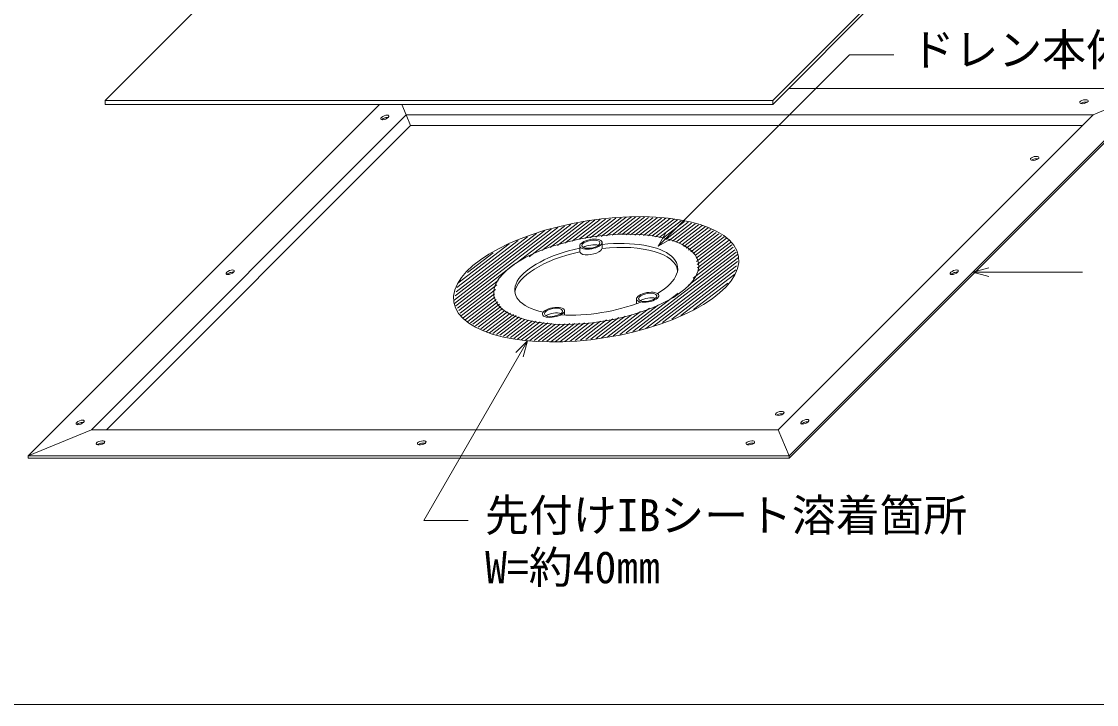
# Model space of a CAD drawing. Units: millimetres, scale not verified. Extents: x -840 to 840, y -594 to 594.
# Drawn here: x 401.8 to 691.6, y 89 to 273 of the extents above; entities that cross this region are included whole.
import ezdxf
from ezdxf.enums import TextEntityAlignment as Align

# ---------------------------------------------------------------- set-up
doc = ezdxf.new("R2010")
doc.units = ezdxf.units.MM
doc.header["$LTSCALE"] = 2
for name, color, linetype, lineweight in [('0-2_部材(積層鋼板)', 4, 'Continuous', 9), ('0-3_部材(ﾄﾞﾚﾝ)', 4, 'Continuous', 9), ('0-4_寸法線', 7, 'Continuous', 9), ('0-5_輪郭線', 2, 'Continuous', 9), ('0-6_タイトル文字', 5, 'Continuous', 9), ('0-7_基準線(IBｼｰﾄ)', 4, 'Continuous', 9), ('0-8_躯体', 7, 'Continuous', 9)]:
    doc.layers.add(name, color=color, linetype=linetype, lineweight=lineweight)
doc.styles.add('ＭＳ ゴシック', font='')
doc.styles.get('ＭＳ ゴシック').set_extended_font_data('MS Gothic')

msp = doc.modelspace()

# ---------------------------------------------------------------- linework, layer by layer
at = {"layer": '0-2_部材(積層鋼板)', "color": 7}
for p, q in [((608.732, 155.352), (707.727, 254.347)), ((690.656, 247.909), (707.727, 254.98)), ((403.536, 155.985), (498.276, 250.725)), ((505.46, 247.909), (504.293, 250.725)), ((690.656, 247.909), (505.46, 247.909)), ((505.46, 247.909), (506.66, 245.011)), ((605.803, 163.056), (690.656, 247.909)), ((424.705, 163.056), (506.66, 245.011)), ((687.758, 245.011), (506.66, 245.011)), ((403.536, 155.985), (420.607, 163.056)), ((608.732, 155.985), (605.803, 163.056)), ((608.732, 155.985), (403.536, 155.985)), ((403.536, 155.985), (403.536, 155.352)), ((608.732, 155.352), (403.536, 155.352)), ((608.732, 155.985), (608.732, 155.352))]:
    msp.add_line(p, q, dxfattribs=at)
for points in [[(608.732, 155.985), (707.727, 254.98), (608.536, 254.98)], [(605.803, 163.056), (420.607, 163.056), (505.46, 247.909)]]:
    msp.add_lwpolyline(points, dxfattribs=at)
for centre, major_axis in [((688.191, 251.445), (-1.148, -0.255)), ((499.753, 247.202), (-1.086, -0.45)), ((674.918, 236.171), (-1.148, -0.255)), ((458.033, 205.483), (-1.086, -0.45)), ((653.23, 205.483), (-1.086, -0.45)), ((417.571, 165.021), (-1.086, -0.45)), ((606.187, 167.44), (-1.148, -0.255)), ((612.924, 165.178), (-1.086, -0.45)), ((423.071, 159.521), (-1.148, -0.255)), ((509.67, 159.521), (-1.148, -0.255)), ((598.268, 159.521), (-1.148, -0.255))]:
    msp.add_ellipse(centre, major_axis=major_axis, ratio=0.414214, dxfattribs=at)
for centre, major_axis, start_param, end_param in [((688.191, 250.811), (-1.148, -0.255), 3.7411361, 5.5004976), ((499.753, 246.569), (-1.086, -0.45), 3.6270097, 5.4579313), ((674.918, 235.538), (-1.148, -0.255), 3.7411361, 5.5004976), ((458.033, 204.849), (-1.086, -0.45), 3.6270097, 5.4579313), ((653.23, 204.849), (-1.086, -0.45), 3.6270097, 5.4579313), ((606.187, 166.807), (-1.148, -0.255), 3.7411361, 5.5004976), ((612.924, 164.544), (-1.086, -0.45), 3.6270097, 5.4579313), ((417.571, 164.387), (-1.086, -0.45), 3.6270097, 5.4579313), ((423.071, 158.887), (-1.148, -0.255), 3.7411361, 5.5004976), ((509.67, 158.887), (-1.148, -0.255), 3.7411361, 5.5004976), ((598.268, 158.887), (-1.148, -0.255), 3.7411361, 5.5004976)]:
    msp.add_ellipse(centre, major_axis=major_axis, ratio=0.414214, start_param=start_param, end_param=end_param, dxfattribs=at)
at = {"layer": '0-3_部材(ﾄﾞﾚﾝ)'}
for p, q in [((552.255, 211.074), (552.255, 212.574)), ((558.275, 211.981), (558.275, 213.481)), ((567.572, 197.027), (567.572, 198.287)), ((548.196, 193.968), (548.196, 195.12))]:
    msp.add_line(p, q, dxfattribs=at)
for centre, major_axis, ratio in [((555.265, 213.028), (-3.001, -0.548), 0.412593), ((555.265, 213.028), (-2.46, -0.428), 0.412075), ((570.582, 198.74), (-3.001, -0.548), 0.412593), ((570.582, 198.74), (-2.46, -0.428), 0.412075), ((545.186, 194.667), (-3.001, -0.548), 0.412593), ((545.186, 194.667), (-2.46, -0.428), 0.412075)]:
    msp.add_ellipse(centre, major_axis=major_axis, ratio=ratio, dxfattribs=at)
for centre, major_axis, ratio, start_param, end_param in [((556.708, 203.585), (-21.925, -3.517), 0.410179, 4.8507416, 7.077818), ((555.265, 211.528), (-3.001, -0.548), 0.412593, 6.2080227, 9.3496154), ((555.265, 211.528), (-3.001, -0.548), 0.412593, 3.8757264, 5.3861708), ((556.708, 202.535), (-21.925, -3.517), 0.410179, 3.1329558, 4.5754307), ((556.708, 203.585), (-21.925, -3.517), 0.410179, 2.357972, 4.5752944), ((556.708, 202.535), (-21.925, -3.517), 0.410179, 4.8501539, 6.1604124), ((556.708, 203.585), (-21.925, -3.517), 0.410179, 1.0577294, 2.0820649), ((570.582, 197.24), (-3.001, -0.548), 0.412593, 3.8757264, 5.3861708), ((545.186, 193.167), (-3.001, -0.548), 0.412593, 3.8757264, 5.3861708)]:
    msp.add_ellipse(centre, major_axis=major_axis, ratio=ratio, start_param=start_param, end_param=end_param, dxfattribs=at)
at = {"layer": '0-4_寸法線'}
for p, q in [((573.443, 212.525), (624.946, 264.027)), ((624.946, 264.027), (636.946, 264.027)), ((538.177, 187.012), (510.21, 138.572)), ((510.21, 138.572), (522.21, 138.572))]:
    msp.add_line(p, q, dxfattribs=at)
for points in [[(575.691, 216.418), (573.441, 212.521), (577.338, 214.771)], [(662.569, 206.646), (658.223, 205.481), (662.569, 204.316)], [(658.225, 205.48), (675.764, 205.48), (687.764, 205.48)], [(534.995, 183.832), (538.177, 187.014), (537.013, 182.667)]]:
    msp.add_lwpolyline(points, dxfattribs=at)
at = {"layer": '0-5_輪郭線'}
msp.add_lwpolyline([(85, 539.001), (785, 539.001), (785, 89.001), (85, 89.001)], close=True, dxfattribs=at)
at = {"layer": '0-7_基準線(IBｼｰﾄ)', "color": 7}
for p, q in [((424.281, 251.725), (509.134, 336.578)), ((604.281, 251.725), (689.134, 336.578)), ((604.281, 250.725), (689.134, 335.578)), ((424.281, 251.725), (604.281, 251.725)), ((604.281, 251.725), (604.281, 250.725))]:
    msp.add_line(p, q, dxfattribs=at)
at = {"layer": '0-7_基準線(IBｼｰﾄ)'}
for p, q in [((558.041, 215.133), (564.798, 220.318)), ((559.506, 215.311), (566.197, 220.446)), ((560.97, 215.489), (567.358, 220.391)), ((562.434, 215.667), (568.52, 220.337)), ((563.617, 215.63), (569.681, 220.283)), ((518.901, 196.444), (546.396, 217.541)), ((535.13, 207.951), (548.147, 217.94)), ((538.598, 209.667), (549.899, 218.339)), ((542.065, 211.382), (551.651, 218.738)), ((544.331, 212.175), (553.403, 219.137)), ((546.28, 212.726), (554.963, 219.388)), ((548.229, 213.276), (556.368, 219.521)), ((550.179, 213.826), (557.773, 219.654)), ((552.128, 214.377), (559.178, 219.786)), ((553.649, 214.599), (560.583, 219.919)), ((555.113, 214.777), (561.988, 220.052)), ((556.577, 214.955), (563.393, 220.185)), ((564.785, 215.58), (570.842, 220.228)), ((565.952, 215.531), (572.003, 220.174)), ((567.12, 215.481), (573.164, 220.119)), ((568.287, 215.432), (574.325, 220.065)), ((569.455, 215.382), (575.486, 220.011)), ((570.622, 215.333), (576.647, 219.956)), ((571.79, 215.283), (577.7, 219.818)), ((572.722, 215.053), (578.644, 219.597)), ((573.633, 214.807), (579.588, 219.376)), ((574.544, 214.561), (580.532, 219.155)), ((575.456, 214.315), (581.476, 218.934)), ((576.367, 214.069), (582.42, 218.714)), ((577.278, 213.823), (583.364, 218.493)), ((578.19, 213.577), (584.308, 218.272)), ((579.101, 213.331), (585.252, 218.051)), ((579.751, 212.884), (586.196, 217.83)), ((580.367, 212.411), (586.923, 217.442)), ((518.446, 197.985), (542.892, 216.743)), ((518.52, 197.097), (544.644, 217.142)), ((518.687, 199.115), (540.616, 215.942)), ((518.927, 200.245), (538.162, 215.005)), ((580.983, 211.939), (587.629, 217.039)), ((581.598, 211.466), (588.336, 216.636)), ((582.214, 210.993), (589.043, 216.233)), ((582.83, 210.52), (589.749, 215.83)), ((583.446, 210.047), (590.456, 215.426)), ((583.616, 209.232), (591.163, 215.023)), ((583.751, 208.39), (591.87, 214.62)), ((519.168, 201.375), (535.709, 214.067)), ((519.408, 202.505), (533.255, 213.13)), ((582.823, 203.898), (593.651, 212.206)), ((583.886, 207.549), (592.509, 214.165)), ((584.021, 206.707), (592.889, 213.512)), ((584.156, 205.865), (593.27, 212.859)), ((521.994, 205.435), (528.902, 210.735)), ((566.553, 189.522), (594.413, 210.899)), ((568.305, 189.921), (594.793, 210.246)), ((570.057, 190.32), (595.033, 209.485)), ((581.475, 201.917), (594.032, 211.553)), ((519.282, 195.791), (535.043, 207.885)), ((572.146, 190.977), (594.793, 208.355)), ((574.599, 191.915), (594.552, 207.225)), ((577.053, 192.852), (594.312, 206.095)), ((519.663, 195.138), (530.251, 203.262)), ((579.507, 193.79), (594.071, 204.965)), ((520.044, 194.484), (529.921, 202.064)), ((520.424, 193.831), (529.592, 200.865)), ((582.909, 195.455), (592.16, 202.554)), ((520.805, 193.178), (529.262, 199.667)), ((521.357, 192.656), (529.362, 198.798)), ((522.064, 192.253), (529.778, 198.172)), ((522.771, 191.85), (530.194, 197.546)), ((564.801, 189.123), (578.826, 199.885)), ((588.933, 199.132), (589.383, 199.477)), ((523.478, 191.447), (530.611, 196.92)), ((524.184, 191.044), (531.027, 196.294)), ((524.891, 190.641), (531.443, 195.668)), ((525.598, 190.238), (532.047, 195.187)), ((526.304, 189.835), (532.822, 194.836)), ((527.011, 189.432), (533.596, 194.484)), ((559.546, 187.927), (568.65, 194.913)), ((561.298, 188.325), (571.072, 195.826)), ((563.049, 188.724), (573.494, 196.739)), ((527.912, 189.178), (534.37, 194.133)), ((528.856, 188.957), (535.144, 193.782)), ((529.8, 188.736), (535.918, 193.431)), ((530.744, 188.515), (536.693, 193.079)), ((531.688, 188.294), (537.467, 192.728)), ((532.632, 188.073), (538.48, 192.56)), ((533.576, 187.852), (539.519, 192.412)), ((534.52, 187.631), (540.558, 192.264)), ((535.464, 187.41), (541.598, 192.116)), ((536.459, 187.228), (542.637, 191.969)), ((537.62, 187.173), (543.677, 191.821)), ((538.781, 187.119), (544.716, 191.673)), ((539.942, 187.064), (545.755, 191.525)), ((541.103, 187.01), (546.989, 191.526)), ((542.264, 186.956), (548.294, 191.582)), ((543.425, 186.901), (549.599, 191.638)), ((544.586, 186.847), (550.904, 191.694)), ((545.748, 186.792), (552.209, 191.75)), ((546.909, 186.738), (553.514, 191.806)), ((548.243, 186.816), (554.819, 191.862)), ((549.648, 186.949), (556.166, 191.951)), ((551.053, 187.082), (557.832, 192.283)), ((552.458, 187.215), (559.497, 192.616)), ((553.863, 187.348), (561.162, 192.948)), ((555.268, 187.48), (562.827, 193.281)), ((556.673, 187.613), (564.493, 193.613)), ((558.078, 187.746), (566.229, 194))]:
    msp.add_line(p, q, dxfattribs=at)
at = {"layer": '0-7_基準線(IBｼｰﾄ)', "color": 7}
msp.add_lwpolyline([(424.281, 251.725), (424.281, 250.725), (604.281, 250.725)], dxfattribs=at)
at = {"layer": '0-8_躯体'}
for major_axis, ratio in [((-38.38, -6.157), 0.409842), ((-27.586, -4.425), 0.410103)]:
    msp.add_ellipse((556.708, 203.585), major_axis=major_axis, ratio=ratio, dxfattribs=at)

# ---------------------------------------------------------------- texts
at = {"layer": '0-6_タイトル文字', "color": 7, "style": 'ＭＳ ゴシック'}
for s, p in [('ドレン本体塩ビ樹脂被覆品', (641.486, 258.523)), ('先付けIBシート溶着箇所', (526.751, 133.068)), ('W=約40㎜', (526.751, 119.068))]:
    msp.add_text(s, height=8.666, dxfattribs=at).set_placement(p, align=Align.BOTTOM_LEFT)

doc.saveas('drawing.dxf')
